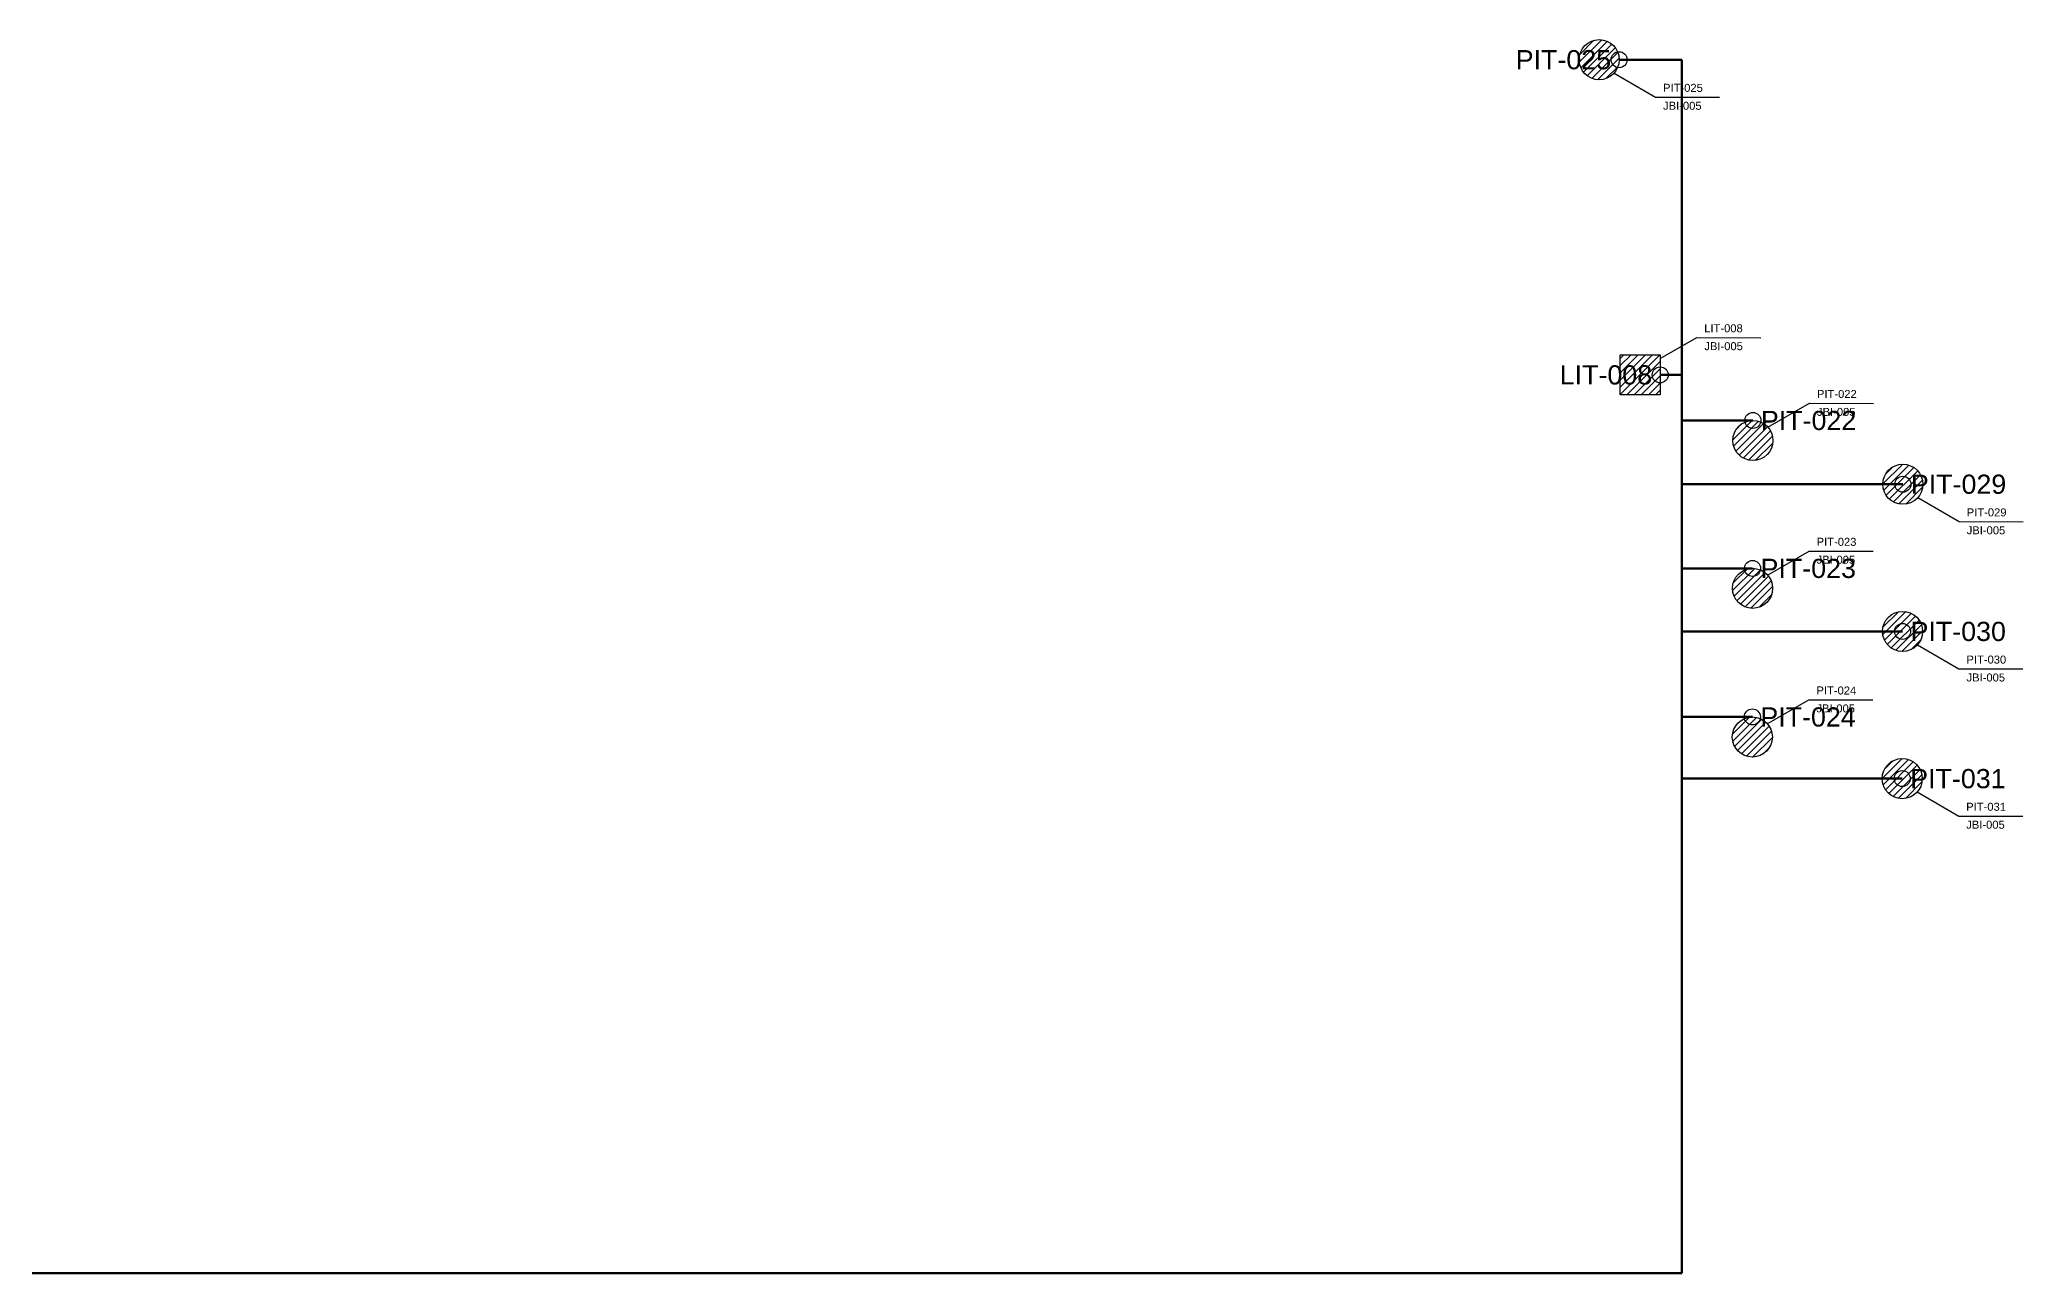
# Model space of a CAD drawing. Header units: metres. Extents: x 0 to 191, y 0 to 87.
# Drawn here: x 131.8 to 150.4, y 53.6 to 65.17 of the extents above; entities that cross this region are included whole.
import ezdxf
from ezdxf.enums import TextEntityAlignment as Align

# ---------------------------------------------------------------- set-up
doc = ezdxf.new("R2010")
doc.units = ezdxf.units.M
for name, color, linetype, lineweight, true_color in [('CANALIZACIONES', 178, 'Continuous', 25, 0x000000), ('CANALIZACIONES ... ANALOGAS', 5, 'Continuous', 50, 0x0000ff), ('INST', 5, 'Continuous', 25, 0x0000ff)]:
    doc.layers.add(name, color=color, linetype=linetype, lineweight=lineweight, true_color=true_color)
doc.styles.add('textstyle128', font='')
doc.styles.add('textstyle129', font='')
doc.styles.add('textstyle130', font='')
doc.styles.add('textstyle131', font='')
doc.styles.add('textstyle132', font='')
doc.styles.add('textstyle133', font='')
doc.styles.add('textstyle138', font='')
doc.styles.add('textstyle139', font='')
doc.styles.add('textstyle304', font='')
doc.styles.add('textstyle305', font='')
doc.styles.add('textstyle306', font='')
doc.styles.add('textstyle307', font='')
doc.styles.add('textstyle308', font='')
doc.styles.add('textstyle309', font='')
doc.styles.add('textstyle310', font='')
doc.styles.add('textstyle311', font='')
doc.styles.add('textstyle312', font='')
doc.styles.add('textstyle313', font='')
doc.styles.add('textstyle314', font='')
doc.styles.add('textstyle315', font='')
doc.styles.add('textstyle316', font='')
doc.styles.add('textstyle317', font='')
doc.styles.add('textstyle318', font='')
doc.styles.add('textstyle319', font='')
doc.styles.add('textstyle531', font='')
doc.styles.add('textstyle532', font='')
doc.styles.add('textstyle533', font='')
doc.styles.add('textstyle534', font='')
doc.styles.add('textstyle535', font='')
doc.styles.add('textstyle536', font='')
doc.styles.add('textstyle537', font='')
doc.styles.add('textstyle538', font='')
doc.styles.get('textstyle128').set_extended_font_data('Liberation Sans')
doc.styles.get('textstyle129').set_extended_font_data('Liberation Sans')
doc.styles.get('textstyle130').set_extended_font_data('Liberation Sans')
doc.styles.get('textstyle131').set_extended_font_data('Liberation Sans')
doc.styles.get('textstyle132').set_extended_font_data('Liberation Sans')
doc.styles.get('textstyle133').set_extended_font_data('Liberation Sans')
doc.styles.get('textstyle138').set_extended_font_data('Liberation Sans')
doc.styles.get('textstyle139').set_extended_font_data('Liberation Sans')
doc.styles.get('textstyle304').set_extended_font_data('Liberation Sans')
doc.styles.get('textstyle305').set_extended_font_data('Liberation Sans')
doc.styles.get('textstyle306').set_extended_font_data('Liberation Sans')
doc.styles.get('textstyle307').set_extended_font_data('Liberation Sans')
doc.styles.get('textstyle308').set_extended_font_data('Liberation Sans')
doc.styles.get('textstyle309').set_extended_font_data('Liberation Sans')
doc.styles.get('textstyle310').set_extended_font_data('Liberation Sans')
doc.styles.get('textstyle311').set_extended_font_data('Liberation Sans')
doc.styles.get('textstyle312').set_extended_font_data('Liberation Sans')
doc.styles.get('textstyle313').set_extended_font_data('Liberation Sans')
doc.styles.get('textstyle314').set_extended_font_data('Liberation Sans')
doc.styles.get('textstyle315').set_extended_font_data('Liberation Sans')
doc.styles.get('textstyle316').set_extended_font_data('Liberation Sans')
doc.styles.get('textstyle317').set_extended_font_data('Liberation Sans')
doc.styles.get('textstyle318').set_extended_font_data('Liberation Sans')
doc.styles.get('textstyle319').set_extended_font_data('Liberation Sans')
doc.styles.get('textstyle531').set_extended_font_data('Liberation Sans')
doc.styles.get('textstyle532').set_extended_font_data('Liberation Sans')
doc.styles.get('textstyle533').set_extended_font_data('Liberation Sans')
doc.styles.get('textstyle534').set_extended_font_data('Liberation Sans')
doc.styles.get('textstyle535').set_extended_font_data('Liberation Sans')
doc.styles.get('textstyle536').set_extended_font_data('Liberation Sans')
doc.styles.get('textstyle537').set_extended_font_data('Liberation Sans')
doc.styles.get('textstyle538').set_extended_font_data('Liberation Sans')

# ---------------------------------------------------------------- blocks, each defined once
blk = doc.blocks.new('Inst_Elec_lin')
at = {"layer": 'INST', "transparency": 33554687}
h = blk.add_hatch(dxfattribs=at)
h.set_pattern_fill('ANSI31', color=256, scale=0.015, style=0, pattern_type=0)
edge = h.paths.add_edge_path(flags=0)
edge.add_arc((0, 0), 0.188, 0, 360)
at = {"layer": 'INST'}
for p, q in [((0.14, 0.125), (0.53, 0.35)), ((0.53, 0.35), (1.13, 0.35))]:
    blk.add_line(p, q, dxfattribs=at)
blk.add_circle((0, 0), 0.188, dxfattribs=at)
for tag, p, style in [('Tag_inst', (0.6, 0.4), 'textstyle128'), ('Inst_EL', (0.601, 0.232), 'textstyle129')]:
    blk.add_attdef(tag, p, '', height=0.075, dxfattribs=dict(at, style=style))
blk = doc.blocks.new('Inst_Elec_lin1')
at = {"layer": 'INST', "transparency": 33554687}
h = blk.add_hatch(dxfattribs=at)
h.set_pattern_fill('ANSI31', color=256, scale=0.015, style=0, pattern_type=0)
edge = h.paths.add_edge_path(flags=0)
edge.add_arc((0, 0), 0.188, 0, 360)
at = {"layer": 'INST'}
for p, q in [((0.14, -0.125), (0.53, -0.35)), ((0.53, -0.35), (1.13, -0.35))]:
    blk.add_line(p, q, dxfattribs=at)
blk.add_circle((0, 0), 0.188, dxfattribs=at)
for tag, p, style in [('Tag_inst', (0.6, -0.3), 'textstyle130'), ('Inst_EL', (0.601, -0.468), 'textstyle131')]:
    blk.add_attdef(tag, p, '', height=0.075, dxfattribs=dict(at, style=style))
blk = doc.blocks.new('Inst_Elec_sop')
at = {"layer": 'INST', "transparency": 33554687}
h = blk.add_hatch(dxfattribs=at)
h.set_pattern_fill('ANSI31', color=256, scale=0.015, style=0, pattern_type=0)
h.paths.add_polyline_path([(-0.188, -0.188), (-0.188, 0.188), (0.188, 0.188), (0.188, -0.188)], flags=0)
at = {"layer": 'INST'}
for p, q in [((-0.188, 0.188), (0.188, 0.188)), ((-0.188, -0.188), (-0.188, 0.188)), ((0.188, 0.152), (0.53, 0.35)), ((0.188, 0.188), (0.188, -0.188)), ((0.53, 0.35), (1.13, 0.35)), ((0.188, -0.188), (-0.188, -0.188))]:
    blk.add_line(p, q, dxfattribs=at)
for tag, p, style in [('Tag_inst', (0.6, 0.4), 'textstyle132'), ('Inst_EL', (0.601, 0.232), 'textstyle133')]:
    blk.add_attdef(tag, p, '', height=0.075, dxfattribs=dict(at, style=style))
blk = doc.blocks.new('NODO1')
at = {"layer": 'CANALIZACIONES'}
blk.add_circle((0, 0), 0.05, dxfattribs=at)
at = {"layer": 'CANALIZACIONES', "style": 'textstyle138'}
blk.add_attdef('dest', text='', height=0.12, dxfattribs=at).set_placement((0.05, 0), align=Align.MIDDLE_LEFT)
blk = doc.blocks.new('NODO2')
at = {"layer": 'CANALIZACIONES'}
blk.add_circle((0, 0), 0.05, dxfattribs=at)
at = {"layer": 'CANALIZACIONES', "style": 'textstyle139'}
blk.add_attdef('dest', text='', height=0.12, dxfattribs=at).set_placement((-0.05, 0), align=Align.MIDDLE_RIGHT)

msp = doc.modelspace()

# ---------------------------------------------------------------- linework, layer by layer
at = {"layer": 'CANALIZACIONES ... ANALOGAS'}
for p, q in [((146.611, 64.978, 3.67), (147.2, 64.978)), ((147.2, 64.978), (147.2, 53.6)), ((146.996, 62.023, 3.67), (147.2, 62.023)), ((147.865, 61.596, 3.67), (147.2, 61.596)), ((149.271, 60.998, 3.67), (147.2, 60.998)), ((147.862, 60.209, 3.67), (147.2, 60.209)), ((149.268, 59.618, 3.67), (147.2, 59.618)), ((147.86, 58.816, 3.67), (147.2, 58.816)), ((149.265, 58.238, 3.67), (147.2, 58.238)), ((147.2, 53.6), (130, 53.6))]:
    msp.add_line(p, q, dxfattribs=at)

# ---------------------------------------------------------------- block references
at = {"layer": 'CANALIZACIONES'}
ref = msp.add_blockref('NODO2', (146.611, 64.978, 3.67), dxfattribs=dict(at, xscale=1.5, yscale=1.5))
ref.add_attrib('dest', 'PIT-025', dxfattribs={"height": 0.18, "style": 'textstyle538'}).set_placement((146.536, 64.978, 3.67), align=Align.MIDDLE_RIGHT)
ref = msp.add_blockref('NODO2', (146.996, 62.023, 3.67), dxfattribs=dict(at, xscale=1.5, yscale=1.5))
ref.add_attrib('dest', 'LIT-008', dxfattribs={"height": 0.18, "style": 'textstyle537'}).set_placement((146.921, 62.023, 3.67), align=Align.MIDDLE_RIGHT)
ref = msp.add_blockref('NODO1', (147.865, 61.596, 3.67), dxfattribs=dict(at, xscale=1.5, yscale=1.5))
ref.add_attrib('dest', 'PIT-022', dxfattribs={"height": 0.18, "style": 'textstyle531'}).set_placement((147.94, 61.596, 3.67), align=Align.MIDDLE_LEFT)
ref = msp.add_blockref('NODO1', (149.271, 60.998, 3.67), dxfattribs=dict(at, xscale=1.5, yscale=1.5))
ref.add_attrib('dest', 'PIT-029', dxfattribs={"height": 0.18, "style": 'textstyle532'}).set_placement((149.346, 60.998, 3.67), align=Align.MIDDLE_LEFT)
ref = msp.add_blockref('NODO1', (147.862, 60.209, 3.67), dxfattribs=dict(at, xscale=1.5, yscale=1.5))
ref.add_attrib('dest', 'PIT-023', dxfattribs={"height": 0.18, "style": 'textstyle533'}).set_placement((147.937, 60.209, 3.67), align=Align.MIDDLE_LEFT)
ref = msp.add_blockref('NODO1', (149.268, 59.618, 3.67), dxfattribs=dict(at, xscale=1.5, yscale=1.5))
ref.add_attrib('dest', 'PIT-030', dxfattribs={"height": 0.18, "style": 'textstyle534'}).set_placement((149.343, 59.618, 3.67), align=Align.MIDDLE_LEFT)
ref = msp.add_blockref('NODO1', (147.86, 58.816, 3.67), dxfattribs=dict(at, xscale=1.5, yscale=1.5))
ref.add_attrib('dest', 'PIT-024', dxfattribs={"height": 0.18, "style": 'textstyle535'}).set_placement((147.935, 58.816, 3.67), align=Align.MIDDLE_LEFT)
ref = msp.add_blockref('NODO1', (149.265, 58.238, 3.67), dxfattribs=dict(at, xscale=1.5, yscale=1.5))
ref.add_attrib('dest', 'PIT-031', dxfattribs={"height": 0.18, "style": 'textstyle536'}).set_placement((149.34, 58.238, 3.67), align=Align.MIDDLE_LEFT)
at = {"layer": 'INST'}
ref = msp.add_blockref('Inst_Elec_lin1', (146.424, 64.978, 3.67), dxfattribs=dict(at, rotation=359.8934955871075))
ref.add_attrib('Tag_inst', 'PIT-025', (147.023, 64.677, 3.67), dxfattribs={"height": 0.075, "rotation": 359.8935, "style": 'textstyle318'})
ref.add_attrib('Inst_EL', 'JBI-005', (147.023, 64.509, 3.67), dxfattribs={"height": 0.075, "rotation": 359.8935, "style": 'textstyle319'})
ref = msp.add_blockref('Inst_Elec_sop', (146.808, 62.024, 3.67), dxfattribs=dict(at, rotation=359.8934955871075))
ref.add_attrib('Tag_inst', 'LIT-008', (147.409, 62.423, 3.67), dxfattribs={"height": 0.075, "rotation": 359.8935, "style": 'textstyle316'})
ref.add_attrib('Inst_EL', 'JBI-005', (147.41, 62.255, 3.67), dxfattribs={"height": 0.075, "rotation": 359.8935, "style": 'textstyle317'})
ref = msp.add_blockref('Inst_Elec_lin', (147.865, 61.408, 3.67), dxfattribs=dict(at, rotation=359.8934955871075))
ref.add_attrib('Tag_inst', 'PIT-022', (148.466, 61.807, 3.67), dxfattribs={"height": 0.075, "rotation": 359.8935, "style": 'textstyle304'})
ref.add_attrib('Inst_EL', 'JBI-005', (148.466, 61.639, 3.67), dxfattribs={"height": 0.075, "rotation": 359.8935, "style": 'textstyle305'})
ref = msp.add_blockref('Inst_Elec_lin1', (149.271, 60.998, 3.67), dxfattribs=dict(at, rotation=359.8934955871075))
ref.add_attrib('Tag_inst', 'PIT-029', (149.87, 60.697, 3.67), dxfattribs={"height": 0.075, "rotation": 359.8935, "style": 'textstyle310'})
ref.add_attrib('Inst_EL', 'JBI-005', (149.87, 60.529, 3.67), dxfattribs={"height": 0.075, "rotation": 359.8935, "style": 'textstyle311'})
ref = msp.add_blockref('Inst_Elec_lin', (147.862, 60.022, 3.67), dxfattribs=dict(at, rotation=359.8934955871075))
ref.add_attrib('Tag_inst', 'PIT-023', (148.463, 60.421, 3.67), dxfattribs={"height": 0.075, "rotation": 359.8935, "style": 'textstyle306'})
ref.add_attrib('Inst_EL', 'JBI-005', (148.463, 60.253, 3.67), dxfattribs={"height": 0.075, "rotation": 359.8935, "style": 'textstyle307'})
ref = msp.add_blockref('Inst_Elec_lin1', (149.268, 59.618, 3.67), dxfattribs=dict(at, rotation=359.8934955871075))
ref.add_attrib('Tag_inst', 'PIT-030', (149.867, 59.317, 3.67), dxfattribs={"height": 0.075, "rotation": 359.8935, "style": 'textstyle312'})
ref.add_attrib('Inst_EL', 'JBI-005', (149.868, 59.149, 3.67), dxfattribs={"height": 0.075, "rotation": 359.8935, "style": 'textstyle313'})
ref = msp.add_blockref('Inst_Elec_lin', (147.86, 58.628, 3.67), dxfattribs=dict(at, rotation=359.8934955871075))
ref.add_attrib('Tag_inst', 'PIT-024', (148.461, 59.027, 3.67), dxfattribs={"height": 0.075, "rotation": 359.8935, "style": 'textstyle308'})
ref.add_attrib('Inst_EL', 'JBI-005', (148.461, 58.859, 3.67), dxfattribs={"height": 0.075, "rotation": 359.8935, "style": 'textstyle309'})
ref = msp.add_blockref('Inst_Elec_lin1', (149.265, 58.238, 3.67), dxfattribs=dict(at, rotation=359.8934955871075))
ref.add_attrib('Tag_inst', 'PIT-031', (149.865, 57.937, 3.67), dxfattribs={"height": 0.075, "rotation": 359.8935, "style": 'textstyle314'})
ref.add_attrib('Inst_EL', 'JBI-005', (149.865, 57.769, 3.67), dxfattribs={"height": 0.075, "rotation": 359.8935, "style": 'textstyle315'})

doc.saveas('drawing.dxf')
